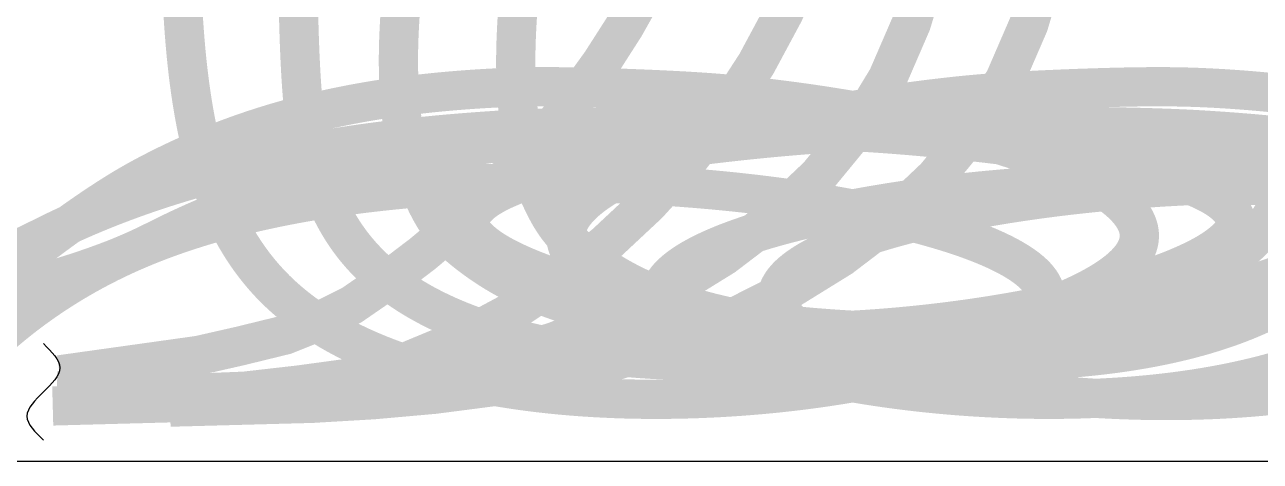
# Model space of a CAD drawing. Header units: feet. Extents: x -208 to 2089, y -974 to 342.
# Drawn here: x 1555.8 to 1618.7, y -557.5 to -535.2 of the extents above; entities that cross this region are included whole.
import ezdxf

# ---------------------------------------------------------------- set-up
doc = ezdxf.new("R2010")
doc.units = ezdxf.units.FT
doc.header["$MEASUREMENT"] = 0
doc.layers.add('CABLE', color=2, linetype='Continuous')
doc.layers.add('EQUIPMENT', color=6, linetype='Continuous')

msp = doc.modelspace()

# ---------------------------------------------------------------- linework, layer by layer
at = {"layer": 'CABLE', "const_width": 2}
for points in [[(1601.859, -532.17212), (1600.9688, -535.12547), (1599.75947, -537.92064), (1598.17664, -540.52096), (1596.22024, -542.90431), (1593.94638, -545.06355), (1591.41378, -546.99227), (1588.68115, -548.68404), (1585.80723, -550.13243), (1582.85055, -551.33111), (1579.85236, -552.28574), (1576.82106, -553.02459), (1573.76137, -553.57851), (1570.67803, -553.9783), (1567.57576, -554.25479), (1564.45929, -554.43881), (1557.21854, -554.63338)], [(1595.63793, -531.87829), (1594.47648, -534.5814), (1593.06904, -537.20203), (1591.43519, -539.7165), (1589.59448, -542.10115), (1587.56649, -544.3323), (1585.37077, -546.3863), (1583.0269, -548.23948), (1580.55444, -549.86816), (1577.97295, -551.24869), (1575.30201, -552.35739), (1572.55961, -553.18489), (1569.77096, -553.56427), (1566.98575, -553.88183), (1564.18185, -553.99391), (1557.43379, -553.86315)], [(1607.83727, -532.23246), (1606.94707, -535.18581), (1605.73774, -537.98097), (1604.15491, -540.58129), (1602.19851, -542.96464), (1599.92465, -545.12389), (1597.39205, -547.05261), (1594.65942, -548.74437), (1591.7855, -550.19276), (1588.82882, -551.39145), (1585.83063, -552.34607), (1582.79933, -553.08493), (1579.73964, -553.63884), (1576.6563, -554.03863), (1573.55403, -554.31512), (1570.43756, -554.49915), (1563.19681, -554.69371)], [(1587.44162, -533.35271), (1586.36424, -535.26999), (1585.17261, -537.13146), (1583.87448, -538.93277), (1582.47765, -540.66956), (1580.98987, -542.33745), (1579.41892, -543.93209), (1577.77256, -545.44912), (1576.05859, -546.88416), (1574.28475, -548.23286), (1572.45884, -549.49086), (1570.71198, -550.35402), (1569.05819, -551.01509), (1566.7429, -551.58173), (1564.66386, -552.05393), (1557.57622, -553.04554)], [(1569.73633, -534.19587), (1569.75064, -534.86105), (1569.76865, -535.5164), (1569.79024, -536.15619), (1569.81531, -536.7747), (1569.84378, -537.3662), (1569.87554, -537.92497), (1569.9105, -538.44528), (1569.94861, -538.92323), (1569.99005, -539.36216), (1570.03505, -539.76724), (1570.08384, -540.14364), (1570.13666, -540.49653), (1570.19373, -540.83107), (1570.2553, -541.15242), (1570.32159, -541.46576), (1570.39282, -541.77536), (1570.46918, -542.08197), (1570.55085, -542.38544), (1570.63801, -542.68563), (1570.73082, -542.98237), (1570.82947, -543.27554), (1570.93414, -543.56499), (1571.045, -543.85056), (1571.16222, -544.13212), (1571.28596, -544.40953), (1571.41639, -544.68265), (1571.55367, -544.95134), (1571.69795, -545.21548), (1571.84939, -545.47492), (1572.00814, -545.72953), (1572.17438, -545.97917), (1572.34823, -546.22373), (1572.52968, -546.46317), (1572.71871, -546.69745), (1572.91529, -546.92656), (1573.11939, -547.15046), (1573.33097, -547.36914), (1573.55, -547.58257), (1573.77646, -547.79072), (1574.0103, -547.99358), (1574.25138, -548.19119), (1574.49957, -548.38357), (1574.75472, -548.57079), (1575.01667, -548.75288), (1575.2853, -548.92987), (1575.56045, -549.10182), (1575.84198, -549.26877), (1576.12973, -549.43075), (1576.42357, -549.58782), (1576.72335, -549.74001), (1577.02892, -549.88737), (1577.34013, -550.02994), (1577.65684, -550.16777), (1577.9789, -550.3009), (1578.30616, -550.42937), (1578.63847, -550.55322), (1578.9757, -550.6725), (1579.31769, -550.78725), (1579.66429, -550.89752), (1580.01535, -551.00335), (1580.37074, -551.10477), (1580.73031, -551.20185), (1581.0939, -551.29461), (1581.46136, -551.3831), (1581.83257, -551.46737), (1582.20735, -551.54746), (1582.58558, -551.6234), (1582.9671, -551.69526), (1583.35176, -551.76306), (1583.73942, -551.82685), (1584.12993, -551.88668), (1584.52315, -551.94258), (1584.91892, -551.99461), (1585.3171, -552.0428), (1585.71755, -552.0872), (1586.12011, -552.12785), (1586.52464, -552.1648), (1586.93099, -552.19808), (1587.33902, -552.22775), (1587.74857, -552.25384), (1588.15951, -552.2764), (1588.57168, -552.29547), (1588.98494, -552.31109), (1589.39913, -552.32332), (1589.81412, -552.33218), (1590.22976, -552.33773), (1590.64589, -552.34), (1591.06238, -552.33905), (1591.47908, -552.33491), (1591.89583, -552.32763), (1592.31249, -552.31726), (1592.72892, -552.30382), (1593.14496, -552.28738), (1593.56047, -552.26796), (1593.97531, -552.24562), (1594.38933, -552.2204), (1594.80237, -552.19234), (1595.2143, -552.16148), (1595.62496, -552.12787), (1596.03421, -552.09155), (1596.4419, -552.05257), (1596.84788, -552.01096), (1597.25202, -551.96678), (1597.65415, -551.92005), (1598.05414, -551.87084), (1598.45183, -551.81918), (1598.84708, -551.76511), (1599.23975, -551.70868), (1599.62968, -551.64993), (1600.01673, -551.58891), (1600.40075, -551.52565), (1600.7816, -551.4602), (1601.15912, -551.39261), (1601.53318, -551.32292), (1601.90362, -551.25116), (1602.27029, -551.17739), (1602.63306, -551.10165), (1602.99176, -551.02398), (1603.34627, -550.94442), (1603.69642, -550.86302), (1604.04207, -550.77982), (1604.38308, -550.69487), (1604.7193, -550.6082), (1605.05058, -550.51986), (1605.37677, -550.4299), (1605.69773, -550.33835), (1606.01331, -550.24527), (1606.32336, -550.15069), (1606.62774, -550.05465), (1606.92629, -549.95721), (1607.21888, -549.8584), (1607.50536, -549.75827), (1607.78557, -549.65686), (1608.05937, -549.55421), (1608.32662, -549.45037), (1608.58717, -549.34538), (1608.84086, -549.23928), (1609.08756, -549.13212), (1609.32711, -549.02395), (1609.55938, -548.91479), (1609.7842, -548.8047), (1610.00144, -548.69373), (1610.21095, -548.5819), (1610.41258, -548.46928), (1610.60619, -548.35589), (1610.79162, -548.24179), (1610.96873, -548.12701), (1611.13738, -548.01161), (1611.29741, -547.89562), (1611.44868, -547.77909), (1611.59105, -547.66205), (1611.72436, -547.54456), (1611.84851, -547.42665), (1611.96337, -547.30837), (1612.06884, -547.18976), (1612.16479, -547.07085), (1612.25112, -546.95169), (1612.32771, -546.83232), (1612.39444, -546.71278), (1612.45123, -546.59311), (1612.49811, -546.47334), (1612.53512, -546.3535), (1612.56233, -546.23361), (1612.57978, -546.11371), (1612.58753, -545.99382), (1612.58563, -545.87397), (1612.57414, -545.7542), (1612.55312, -545.63452), (1612.52267, -545.51496), (1612.4829, -545.39556), (1612.43391, -545.27632), (1612.37581, -545.15729), (1612.30871, -545.03847), (1612.23271, -544.9199), (1612.14794, -544.80161), (1612.05448, -544.6836), (1611.95245, -544.56592), (1611.84196, -544.44858), (1611.72312, -544.33161), (1611.59603, -544.21504), (1611.4608, -544.09888), (1611.31754, -543.98316), (1611.16636, -543.86791), (1611.00736, -543.75316), (1610.84065, -543.63892), (1610.66635, -543.52522), (1610.48455, -543.41208), (1610.29536, -543.29954), (1610.0989, -543.1876), (1609.89527, -543.07631), (1609.68457, -542.96568), (1609.46693, -542.85574), (1609.24243, -542.74651), (1609.0112, -542.63802), (1608.77334, -542.53029), (1608.52895, -542.42335), (1608.27815, -542.31721), (1608.02104, -542.21191), (1607.75773, -542.10748), (1607.48833, -542.00392), (1607.21295, -541.90127), (1606.93168, -541.79956), (1606.64465, -541.6988), (1606.35196, -541.59903), (1606.05372, -541.50027), (1605.75002, -541.40253), (1605.44099, -541.30585), (1605.12674, -541.21025), (1604.80735, -541.11576), (1604.48296, -541.02239), (1604.15365, -540.93018), (1603.81955, -540.83915), (1603.48075, -540.74932), (1603.13737, -540.66072), (1602.78952, -540.57337), (1602.4373, -540.4873), (1602.08081, -540.40253), (1601.72017, -540.31908), (1601.35549, -540.23699), (1600.98687, -540.15627), (1600.61442, -540.07694), (1600.23825, -539.99905), (1599.85846, -539.9226), (1599.47517, -539.84762), (1599.08848, -539.77414), (1598.6985, -539.70219), (1598.30533, -539.63178), (1597.90909, -539.56294), (1597.50988, -539.4957), (1597.10781, -539.43007), (1596.70298, -539.36609), (1596.29552, -539.30378), (1595.88551, -539.24317), (1595.47308, -539.18427), (1595.05832, -539.12712), (1594.64136, -539.07173), (1594.22228, -539.01814), (1593.80121, -538.96636), (1593.37824, -538.91642), (1592.95235, -538.86833), (1592.51793, -538.82202), (1592.06823, -538.77741), (1591.59649, -538.7344), (1591.09598, -538.69293), (1590.55993, -538.65289), (1589.98161, -538.61422), (1589.35426, -538.57682), (1588.67458, -538.54071), (1587.95304, -538.50634), (1587.20357, -538.47425), (1586.44009, -538.44501), (1585.67652, -538.41915), (1584.92679, -538.39722), (1584.20481, -538.37979), (1583.5245, -538.36739), (1582.89636, -538.36042), (1582.31707, -538.35868), (1581.77989, -538.36178), (1581.27809, -538.36937), (1580.80492, -538.38108), (1580.35364, -538.39654), (1579.91751, -538.41538), (1579.48978, -538.43724), (1579.06487, -538.46182), (1578.64172, -538.48907), (1578.22045, -538.51902), (1577.80117, -538.5517), (1577.38399, -538.58712), (1576.96901, -538.62532), (1576.55634, -538.66632), (1576.14609, -538.71014), (1575.73836, -538.7568), (1575.33325, -538.80633), (1574.93085, -538.85874), (1574.53126, -538.91406), (1574.13455, -538.97229), (1573.74084, -539.03347), (1573.3502, -539.0976), (1572.96274, -539.16471), (1572.57852, -539.23481), (1572.19756, -539.30789), (1571.81986, -539.38393), (1571.44543, -539.46291), (1571.07426, -539.54482), (1570.70634, -539.62964), (1570.34169, -539.71735), (1569.9803, -539.80794), (1569.62216, -539.90139), (1569.26725, -539.99767), (1568.91553, -540.09674), (1568.56697, -540.19859), (1568.22154, -540.30318), (1567.87919, -540.41047), (1567.5399, -540.52045), (1567.20363, -540.63308), (1566.87034, -540.74833), (1566.54002, -540.86617), (1566.21261, -540.98657), (1565.88808, -541.1095), (1565.56641, -541.23493), (1565.24756, -541.36284), (1564.93149, -541.49319), (1564.61817, -541.62594), (1564.30757, -541.76108), (1563.99964, -541.89858), (1563.69437, -542.03839), (1563.39171, -542.1805), (1563.09163, -542.32487), (1562.79409, -542.47147), (1562.49906, -542.62027), (1562.20651, -542.77125), (1561.91576, -542.92487), (1561.62353, -543.08355), (1561.32589, -543.25023), (1561.01891, -543.42783), (1560.69869, -543.61927), (1560.36128, -543.82749), (1560.00277, -544.05542), (1559.61924, -544.30596), (1559.20814, -544.58116), (1558.77252, -544.87943), (1558.31681, -545.19829), (1557.84545, -545.53526), (1557.36286, -545.88786), (1556.87349, -546.2536), (1556.38175, -546.63002), (1555.89208, -547.01462), (1555.40491, -547.4053), (1554.90457, -547.80148), (1554.37141, -548.20292)], [(1574.97434, -533.82856), (1574.93599, -534.37709), (1574.90414, -534.88196), (1574.87867, -535.34668), (1574.85922, -535.77668), (1574.84542, -536.17736), (1574.83692, -536.55415), (1574.83335, -536.91248), (1574.83437, -537.25775), (1574.83961, -537.5954), (1574.8488, -537.92991), (1574.86203, -538.26208), (1574.87949, -538.59178), (1574.90136, -538.91889), (1574.92782, -539.24327), (1574.95907, -539.5648), (1574.99527, -539.88335), (1575.03662, -540.19879), (1575.0833, -540.51099), (1575.13549, -540.81982), (1575.19338, -541.12515), (1575.25715, -541.42685), (1575.32698, -541.7248), (1575.40305, -542.01887), (1575.48556, -542.30893), (1575.57468, -542.59484), (1575.67033, -542.87621), (1575.77137, -543.15152), (1575.87639, -543.41898), (1575.98399, -543.67679), (1576.09274, -543.92318), (1576.20125, -544.15634), (1576.3081, -544.3745), (1576.41189, -544.57585), (1576.51158, -544.75926), (1576.60762, -544.92623), (1576.70085, -545.0789), (1576.79209, -545.21943), (1576.88218, -545.34996), (1576.97193, -545.47264), (1577.06217, -545.58962), (1577.15375, -545.70305), (1577.24768, -545.81494), (1577.34582, -545.92676), (1577.45021, -546.03985), (1577.56291, -546.15555), (1577.68597, -546.27519), (1577.82143, -546.40011), (1577.97136, -546.53165), (1578.1378, -546.67113), (1578.32222, -546.81939), (1578.52373, -546.97513), (1578.74088, -547.13658), (1578.97221, -547.30192), (1579.21623, -547.46937), (1579.4715, -547.63713), (1579.73655, -547.80341), (1580.00992, -547.96641), (1580.29035, -548.12463), (1580.57747, -548.27784), (1580.87113, -548.42606), (1581.17117, -548.56936), (1581.47744, -548.70779), (1581.78977, -548.84139), (1582.108, -548.97021), (1582.43199, -549.0943), (1582.76158, -549.21372), (1583.0966, -549.32851), (1583.4369, -549.43872), (1583.78233, -549.54441), (1584.13273, -549.64562), (1584.48793, -549.7424), (1584.84779, -549.8348), (1585.21215, -549.92288), (1585.58085, -550.00668), (1585.95373, -550.08625), (1586.33063, -550.16164), (1586.71141, -550.2329), (1587.0959, -550.30009), (1587.48394, -550.36325), (1587.87538, -550.42243), (1588.27006, -550.47768), (1588.66783, -550.52905), (1589.06853, -550.57659), (1589.47199, -550.62035), (1589.87807, -550.66039), (1590.28661, -550.69674), (1590.69745, -550.72947), (1591.11043, -550.75861), (1591.5254, -550.78423), (1591.9422, -550.80636), (1592.36067, -550.82507), (1592.78065, -550.84039), (1593.202, -550.85239), (1593.62454, -550.8611), (1594.04814, -550.86659), (1594.47262, -550.86889), (1594.89783, -550.86807), (1595.32361, -550.86416), (1595.74982, -550.85722), (1596.17628, -550.8473), (1596.60285, -550.83445), (1597.02937, -550.81872), (1597.45567, -550.80015), (1597.88161, -550.77881), (1598.30703, -550.75473), (1598.73176, -550.72797), (1599.15566, -550.69858), (1599.57856, -550.66661), (1600.00031, -550.6321), (1600.42075, -550.59512), (1600.83973, -550.5557), (1601.25708, -550.51389), (1601.67266, -550.46976), (1602.0863, -550.42334), (1602.49785, -550.37469), (1602.90715, -550.32385), (1603.31404, -550.27088), (1603.71837, -550.21583), (1604.11997, -550.15875), (1604.51871, -550.09968), (1604.9144, -550.03868), (1605.30691, -549.97579), (1605.69607, -549.91107), (1606.08172, -549.84457), (1606.46371, -549.77633), (1606.84189, -549.7064), (1607.21608, -549.63485), (1607.58615, -549.5617), (1607.95193, -549.48703), (1608.31326, -549.41086), (1608.66998, -549.33327), (1609.02195, -549.25429), (1609.369, -549.17397), (1609.71098, -549.09237), (1610.04772, -549.00953), (1610.37908, -548.9255), (1610.7049, -548.84034), (1611.02501, -548.7541), (1611.33927, -548.66681), (1611.64751, -548.57855), (1611.94958, -548.48934), (1612.24532, -548.39925), (1612.53457, -548.30832), (1612.81718, -548.21661), (1613.09299, -548.12416), (1613.36185, -548.03102), (1613.62359, -547.93725), (1613.87806, -547.84288), (1614.12511, -547.74799), (1614.36457, -547.6526), (1614.59629, -547.55677), (1614.82011, -547.46056), (1615.03588, -547.36401), (1615.24344, -547.26717), (1615.44263, -547.1701), (1615.63329, -547.07283), (1615.81527, -546.97543), (1615.98841, -546.87794), (1616.15256, -546.78041), (1616.30755, -546.68289), (1616.45323, -546.58544), (1616.58946, -546.48821), (1616.7161, -546.39186), (1616.83306, -546.29714), (1616.94023, -546.20483), (1617.03748, -546.11569), (1617.12471, -546.03047), (1617.20181, -545.94995), (1617.26867, -545.87489), (1617.32536, -545.80579), (1617.37267, -545.74216), (1617.41157, -545.68322), (1617.44303, -545.62823), (1617.46802, -545.57641), (1617.48751, -545.52702), (1617.50247, -545.47928), (1617.51387, -545.43245), (1617.52242, -545.38577), (1617.52778, -545.33854), (1617.52936, -545.2901), (1617.52655, -545.23975), (1617.51877, -545.18681), (1617.50541, -545.13061), (1617.48587, -545.07047), (1617.45956, -545.0057), (1617.42595, -544.93586), (1617.38476, -544.86145), (1617.33579, -544.78323), (1617.27883, -544.70194), (1617.21368, -544.61833), (1617.14014, -544.53314), (1617.05799, -544.44712), (1616.96704, -544.36101), (1616.86712, -544.27545), (1616.75831, -544.19055), (1616.64071, -544.10633), (1616.51443, -544.02279), (1616.37958, -543.93995), (1616.23629, -543.85782), (1616.08465, -543.7764), (1615.92479, -543.69569), (1615.7568, -543.61572), (1615.58082, -543.53649), (1615.39694, -543.458), (1615.20528, -543.38027), (1615.00595, -543.30331), (1614.79907, -543.22712), (1614.58474, -543.15171), (1614.36307, -543.07708), (1614.13419, -543.00326), (1613.8982, -542.93025), (1613.65521, -542.85805), (1613.40533, -542.78668), (1613.14869, -542.71614), (1612.88538, -542.64644), (1612.61552, -542.57759), (1612.33923, -542.50961), (1612.05661, -542.44249), (1611.76777, -542.37624), (1611.47284, -542.31089), (1611.17192, -542.24642), (1610.86512, -542.18286), (1610.55255, -542.12021), (1610.23433, -542.05848), (1609.91057, -541.99768), (1609.58138, -541.93781), (1609.24688, -541.8789), (1608.90716, -541.82093), (1608.56236, -541.76393), (1608.21257, -541.7079), (1607.85791, -541.65285), (1607.4985, -541.59879), (1607.13444, -541.54573), (1606.76585, -541.49367), (1606.39283, -541.44263), (1606.01551, -541.39261), (1605.63398, -541.34362), (1605.24837, -541.29568), (1604.85879, -541.24878), (1604.46535, -541.20294), (1604.06815, -541.15817), (1603.66732, -541.11447), (1603.26296, -541.07186), (1602.85519, -541.03034), (1602.44412, -540.98992), (1602.02986, -540.95061), (1601.61251, -540.91242), (1601.19221, -540.87535), (1600.76904, -540.83943), (1600.34195, -540.80461), (1599.90507, -540.77079), (1599.45136, -540.73778), (1598.97378, -540.70544), (1598.46529, -540.6736), (1597.91884, -540.64211), (1597.32739, -540.61079), (1596.68391, -540.5795), (1595.98374, -540.54822), (1595.23184, -540.51748), (1594.43558, -540.488), (1593.60231, -540.46046), (1592.73938, -540.43555), (1591.85417, -540.41396), (1590.95401, -540.3964), (1590.04628, -540.38355), (1589.13834, -540.37591), (1588.23758, -540.37319), (1587.35142, -540.37489), (1586.48725, -540.38053), (1585.65249, -540.38962), (1584.85454, -540.40167), (1584.1008, -540.41619), (1583.39869, -540.43269), (1582.7532, -540.45075), (1582.15968, -540.47032), (1581.61106, -540.49139), (1581.1003, -540.51398), (1580.62034, -540.53809), (1580.1641, -540.56374), (1579.72455, -540.59092), (1579.29461, -540.61965), (1578.86841, -540.64993), (1578.4448, -540.68178), (1578.02379, -540.71519), (1577.60541, -540.75017), (1577.18969, -540.78673), (1576.77664, -540.82487), (1576.3663, -540.86459), (1575.95868, -540.90591), (1575.5538, -540.94882), (1575.15166, -540.99334), (1574.75224, -541.03945), (1574.35551, -541.08718), (1573.96147, -541.13651), (1573.57009, -541.18746), (1573.18137, -541.24003), (1572.79528, -541.29421), (1572.4118, -541.35002), (1572.03093, -541.40746), (1571.65264, -541.46653), (1571.27691, -541.52724), (1570.90374, -541.58958), (1570.5331, -541.65356), (1570.16498, -541.71919), (1569.79935, -541.78647), (1569.43621, -541.85539), (1569.07554, -541.92598), (1568.71731, -541.99822), (1568.36151, -542.07212), (1568.00813, -542.14769), (1567.65715, -542.22493), (1567.30855, -542.30384), (1566.96231, -542.38443), (1566.61843, -542.4667), (1566.27687, -542.55065), (1565.93763, -542.63628), (1565.60068, -542.72361), (1565.26602, -542.81263), (1564.93361, -542.90334), (1564.60346, -542.99576), (1564.27553, -543.08988), (1563.94982, -543.1857), (1563.6263, -543.28324), (1563.30497, -543.38249), (1562.98579, -543.48346), (1562.66876, -543.58614), (1562.35386, -543.69056), (1562.04107, -543.7967), (1561.73038, -543.90457), (1561.42176, -544.01417), (1561.11521, -544.12552), (1560.8107, -544.2386), (1560.50822, -544.35343), (1560.20775, -544.47001), (1559.90927, -544.58834), (1559.61277, -544.70842), (1559.31823, -544.83027), (1559.02563, -544.95387), (1558.73496, -545.07924), (1558.4462, -545.20638), (1558.15934, -545.3353), (1557.87434, -545.46598), (1557.59121, -545.59845), (1557.30992, -545.7327), (1557.03046, -545.86874), (1556.75189, -546.00668), (1556.46961, -546.14709), (1556.17813, -546.29065), (1555.87191, -546.43804), (1555.54547, -546.58994), (1555.19328, -546.74703), (1554.80984, -546.90999), (1554.38962, -547.0795)], [(1563.82038, -533.87838), (1563.84121, -534.29571), (1563.86484, -534.71374), (1563.89141, -535.1325), (1563.92108, -535.55203), (1563.954, -535.97235), (1563.99032, -536.39346), (1564.03028, -536.81519), (1564.07413, -537.23735), (1564.12212, -537.65972), (1564.1745, -538.08211), (1564.2315, -538.50431), (1564.29339, -538.92613), (1564.36041, -539.34737), (1564.43281, -539.76779), (1564.51091, -540.18706), (1564.59502, -540.60483), (1564.68544, -541.02075), (1564.78251, -541.43445), (1564.88653, -541.84557), (1564.99782, -542.25377), (1565.11669, -542.65868), (1565.24346, -543.05994), (1565.37844, -543.45721), (1565.52196, -543.85011), (1565.67432, -544.23828), (1565.83585, -544.62137), (1566.00686, -544.99902), (1566.18767, -545.37087), (1566.37859, -545.73656), (1566.57991, -546.09574), (1566.79185, -546.44813), (1567.0146, -546.79347), (1567.24832, -547.1315), (1567.49323, -547.46194), (1567.74948, -547.78453), (1568.01729, -548.09902), (1568.29682, -548.40513), (1568.58819, -548.70265), (1568.89126, -548.99156), (1569.20578, -549.27191), (1569.53153, -549.54372), (1569.86828, -549.80703), (1570.21581, -550.06189), (1570.57388, -550.30832), (1570.94227, -550.54636), (1571.32073, -550.77605), (1571.70897, -550.99749), (1572.10668, -551.21076), (1572.51355, -551.41597), (1572.92927, -551.6132), (1573.35352, -551.80256), (1573.78601, -551.98413), (1574.22641, -552.15802), (1574.67442, -552.32432), (1575.12973, -552.48312), (1575.59204, -552.63451), (1576.06101, -552.77861), (1576.53636, -552.91549), (1577.01777, -553.04526), (1577.50493, -553.16801), (1577.99752, -553.28383), (1578.49525, -553.39283), (1578.99779, -553.49509), (1579.50484, -553.59071), (1580.01609, -553.67979), (1580.53124, -553.76242), (1581.04996, -553.8387), (1581.57195, -553.90872), (1582.09689, -553.97258), (1582.62449, -554.03037), (1583.15443, -554.08219), (1583.6864, -554.12813), (1584.22008, -554.16829), (1584.75518, -554.20277), (1585.29137, -554.23165), (1585.82836, -554.25504), (1586.36582, -554.27303), (1586.90346, -554.28572), (1587.44095, -554.29319), (1587.97799, -554.29555), (1588.51428, -554.29289), (1589.04949, -554.28531), (1589.58332, -554.2729), (1590.11546, -554.25576), (1590.6456, -554.23398), (1591.17343, -554.20765), (1591.69864, -554.17688), (1592.22093, -554.14176), (1592.73997, -554.10238), (1593.25546, -554.05883), (1593.76709, -554.01122), (1594.27455, -553.95964), (1594.77753, -553.90419), (1595.27572, -553.84495), (1595.76881, -553.78203), (1596.25649, -553.71552), (1596.73845, -553.64551), (1597.21438, -553.57211), (1597.68398, -553.4954), (1598.14692, -553.41548), (1598.6029, -553.33245), (1599.05161, -553.2464), (1599.49274, -553.15743), (1599.92599, -553.06563), (1600.35103, -552.97109), (1600.76756, -552.87392), (1601.17528, -552.77421), (1601.57386, -552.67205), (1601.963, -552.56754), (1602.3424, -552.46077), (1602.71174, -552.35184), (1603.0707, -552.24085), (1603.41899, -552.12789), (1603.75629, -552.01305), (1604.08229, -551.89643), (1604.39667, -551.77813), (1604.69914, -551.65823), (1604.98938, -551.53685), (1605.26709, -551.41406), (1605.53194, -551.28997), (1605.78363, -551.16468), (1606.02186, -551.03827), (1606.2463, -550.91084), (1606.45666, -550.78249), (1606.65261, -550.65332), (1606.83388, -550.52341), (1607.00023, -550.39285), (1607.15147, -550.26174), (1607.2874, -550.13015), (1607.4078, -549.99818), (1607.51248, -549.86591), (1607.60123, -549.73342), (1607.67385, -549.60081), (1607.7302, -549.46815), (1607.77037, -549.33551), (1607.79451, -549.20294), (1607.80276, -549.07051), (1607.79529, -548.93826), (1607.77224, -548.80626), (1607.73375, -548.67456), (1607.67999, -548.54322), (1607.61111, -548.41229), (1607.52733, -548.28184), (1607.42887, -548.1519), (1607.31594, -548.02254), (1607.18878, -547.89379), (1607.04761, -547.76572), (1606.89266, -547.63837), (1606.72413, -547.5118), (1606.54227, -547.38605), (1606.34728, -547.26119), (1606.1394, -547.13725), (1605.91885, -547.01429), (1605.68585, -546.89236), (1605.44062, -546.77151), (1605.1834, -546.6518), (1604.91439, -546.53327), (1604.63383, -546.41597), (1604.34193, -546.29997), (1604.03893, -546.1853), (1603.72504, -546.07202), (1603.40049, -545.96018), (1603.0655, -545.84983), (1602.72029, -545.74102), (1602.36509, -545.63381), (1602.00013, -545.52824), (1601.62561, -545.42437), (1601.24178, -545.32225), (1600.84884, -545.22192), (1600.44703, -545.12344), (1600.03657, -545.02687), (1599.61767, -544.93224), (1599.19058, -544.83962), (1598.75549, -544.74906), (1598.31265, -544.66059), (1597.86228, -544.57429), (1597.40459, -544.49019), (1596.93981, -544.40835), (1596.46816, -544.32882), (1595.98987, -544.25166), (1595.50517, -544.1769), (1595.01426, -544.10461), (1594.51738, -544.03483), (1594.01476, -543.96762), (1593.5066, -543.90303), (1592.99315, -543.8411), (1592.47461, -543.78189), (1591.95122, -543.72545), (1591.42319, -543.67184), (1590.89076, -543.6211), (1590.35414, -543.57328), (1589.81355, -543.52843), (1589.26923, -543.48662), (1588.72138, -543.44787), (1588.17025, -543.41226), (1587.61604, -543.37983), (1587.05899, -543.35063), (1586.49931, -543.32471), (1585.93724, -543.30212), (1585.37299, -543.28292), (1584.80678, -543.26715), (1584.23884, -543.25487), (1583.6694, -543.24613), (1583.09867, -543.24098), (1582.52689, -543.23947), (1581.95426, -543.24164), (1581.38102, -543.24756), (1580.80739, -543.25728), (1580.2336, -543.27084), (1579.65986, -543.28829), (1579.0864, -543.30969), (1578.51344, -543.33509), (1577.94121, -543.36454), (1577.36993, -543.39809), (1576.79982, -543.4358), (1576.2311, -543.4777), (1575.66401, -543.52386), (1575.09876, -543.57432), (1574.53557, -543.62914), (1573.97468, -543.68837), (1573.41629, -543.75206), (1572.86064, -543.82025), (1572.30795, -543.89301), (1571.75845, -543.97038), (1571.21235, -544.05241), (1570.66987, -544.13916), (1570.13125, -544.23067), (1569.59671, -544.327), (1569.06646, -544.4282), (1568.54074, -544.53431), (1568.01976, -544.6454), (1567.50375, -544.76151), (1566.99294, -544.88269), (1566.48753, -545.00899), (1565.98777, -545.14047), (1565.49387, -545.27718), (1565.00605, -545.41916), (1564.52453, -545.56646), (1564.04945, -545.71911), (1563.58097, -545.87711), (1563.11921, -546.04049), (1562.66432, -546.20925), (1562.21644, -546.38341), (1561.77571, -546.56299), (1561.34227, -546.74799), (1560.91622, -546.93842), (1560.49747, -547.13419), (1560.0859, -547.3352), (1559.6814, -547.54135), (1559.28385, -547.75254), (1558.89311, -547.96866), (1558.50908, -548.18962), (1558.13162, -548.41532), (1557.76076, -548.64554), (1557.39701, -548.87966), (1557.04104, -549.11696), (1556.69352, -549.35669), (1556.35511, -549.59814), (1556.02647, -549.84056), (1555.70827, -550.08323), (1555.40116, -550.32541), (1555.10531, -550.56629), (1554.81884, -550.80467), (1554.53935, -551.03927)], [(1580.95261, -533.88889), (1580.91426, -534.43742), (1580.88241, -534.94229), (1580.85694, -535.40702), (1580.83749, -535.83701), (1580.82369, -536.23769), (1580.81519, -536.61449), (1580.81162, -536.97281), (1580.81264, -537.31809), (1580.81788, -537.65573), (1580.82707, -537.99024), (1580.8403, -538.32241), (1580.85776, -538.65212), (1580.87963, -538.97923), (1580.90609, -539.30361), (1580.93734, -539.62514), (1580.97354, -539.94369), (1581.01489, -540.25912), (1581.06157, -540.57132), (1581.11376, -540.88015), (1581.17165, -541.18548), (1581.23542, -541.48719), (1581.30525, -541.78514), (1581.38132, -542.07921), (1581.46383, -542.36926), (1581.55295, -542.65518), (1581.6486, -542.93654), (1581.74964, -543.21185), (1581.85466, -543.47931), (1581.96225, -543.73713), (1582.07101, -543.98351), (1582.17952, -544.21668), (1582.28637, -544.43483), (1582.39016, -544.63618), (1582.48985, -544.81959), (1582.58589, -544.98656), (1582.67912, -545.13924), (1582.77036, -545.27977), (1582.86045, -545.41029), (1582.9502, -545.53297), (1583.04044, -545.64995), (1583.13202, -545.76338), (1583.22595, -545.87527), (1583.32409, -545.98709), (1583.42848, -546.10019), (1583.54118, -546.21588), (1583.66424, -546.33552), (1583.7997, -546.46044), (1583.94963, -546.59198), (1584.11607, -546.73147), (1584.30049, -546.87972), (1584.502, -547.03547), (1584.71915, -547.19691), (1584.95048, -547.36225), (1585.1945, -547.5297), (1585.44977, -547.69747), (1585.71482, -547.86374), (1585.98819, -548.02674), (1586.26862, -548.18497), (1586.55574, -548.33817), (1586.8494, -548.4864), (1587.14944, -548.6297), (1587.45571, -548.76812), (1587.76804, -548.90172), (1588.08627, -549.03054), (1588.41026, -549.15463), (1588.73985, -549.27405), (1589.07487, -549.38884), (1589.41517, -549.49906), (1589.7606, -549.60474), (1590.111, -549.70595), (1590.4662, -549.80273), (1590.82606, -549.89514), (1591.19042, -549.98321), (1591.55912, -550.06701), (1591.932, -550.14658), (1592.3089, -550.22197), (1592.68968, -550.29324), (1593.07417, -550.36042), (1593.46221, -550.42358), (1593.85365, -550.48276), (1594.24833, -550.53801), (1594.6461, -550.58938), (1595.0468, -550.63692), (1595.45026, -550.68069), (1595.85634, -550.72072), (1596.26488, -550.75707), (1596.67572, -550.7898), (1597.0887, -550.81894), (1597.50367, -550.84456), (1597.92046, -550.8667), (1598.33894, -550.8854), (1598.75892, -550.90073), (1599.18027, -550.91272), (1599.60281, -550.92144), (1600.02641, -550.92692), (1600.45089, -550.92923), (1600.8761, -550.9284), (1601.30188, -550.92449), (1601.72809, -550.91755), (1602.15455, -550.90763), (1602.58112, -550.89478), (1603.00764, -550.87905), (1603.43394, -550.86049), (1603.85988, -550.83914), (1604.28529, -550.81507), (1604.71003, -550.78831), (1605.13393, -550.75892), (1605.55683, -550.72694), (1605.97858, -550.69244), (1606.39902, -550.65545), (1606.818, -550.61603), (1607.23535, -550.57423), (1607.65093, -550.53009), (1608.06457, -550.48367), (1608.47612, -550.43502), (1608.88542, -550.38419), (1609.29231, -550.33122), (1609.69664, -550.27617), (1610.09824, -550.21908), (1610.49698, -550.16001), (1610.89267, -550.09901), (1611.28518, -550.03612), (1611.67434, -549.9714), (1612.05999, -549.9049), (1612.44198, -549.83666), (1612.82015, -549.76674), (1613.19435, -549.69518), (1613.56442, -549.62204), (1613.93019, -549.54736), (1614.29153, -549.4712), (1614.64825, -549.3936), (1615.00022, -549.31462), (1615.34727, -549.2343), (1615.68925, -549.1527), (1616.02599, -549.06986), (1616.35735, -548.98584), (1616.68317, -548.90068), (1617.00328, -548.81443), (1617.31754, -548.72715), (1617.62578, -548.63888), (1617.92785, -548.54968), (1618.22359, -548.45959), (1618.51284, -548.36866), (1618.79545, -548.27694), (1619.07126, -548.18449), (1619.34012, -548.09136), (1619.60186, -547.99758), (1619.85633, -547.90322)], [(1619.82152, -549.43075), (1619.52768, -549.58782), (1619.2279, -549.74001), (1618.92233, -549.88737), (1618.61112, -550.02994), (1618.29441, -550.16777), (1617.97235, -550.3009), (1617.64509, -550.42937), (1617.31278, -550.55322), (1616.97555, -550.6725), (1616.63356, -550.78725), (1616.28696, -550.89752), (1615.9359, -551.00335), (1615.58051, -551.10477), (1615.22094, -551.20185), (1614.85735, -551.29461), (1614.48989, -551.3831), (1614.11868, -551.46737), (1613.7439, -551.54746), (1613.36567, -551.6234), (1612.98415, -551.69526), (1612.59949, -551.76306), (1612.21183, -551.82685), (1611.82132, -551.88668), (1611.4281, -551.94258), (1611.03233, -551.99461), (1610.63415, -552.0428), (1610.2337, -552.0872), (1609.83114, -552.12785), (1609.42661, -552.1648), (1609.02026, -552.19808), (1608.61223, -552.22775), (1608.20268, -552.25384), (1607.79174, -552.2764), (1607.37957, -552.29547), (1606.96631, -552.31109), (1606.55212, -552.32332), (1606.13713, -552.33218), (1605.72149, -552.33773), (1605.30536, -552.34), (1604.88887, -552.33905), (1604.47217, -552.33491), (1604.05542, -552.32763), (1603.63876, -552.31726), (1603.22233, -552.30382), (1602.80629, -552.28738), (1602.39078, -552.26796), (1601.97594, -552.24562), (1601.56192, -552.2204), (1601.14888, -552.19234), (1600.73695, -552.16148), (1600.32629, -552.12787), (1599.91704, -552.09155), (1599.50935, -552.05257), (1599.10337, -552.01096), (1598.69923, -551.96678), (1598.2971, -551.92005), (1597.89711, -551.87084), (1597.49942, -551.81918), (1597.10417, -551.76511), (1596.7115, -551.70868), (1596.32157, -551.64993), (1595.93452, -551.58891), (1595.5505, -551.52565), (1595.16965, -551.4602), (1594.79213, -551.39261), (1594.41807, -551.32292), (1594.04763, -551.25116), (1593.68096, -551.17739), (1593.31819, -551.10165), (1592.95949, -551.02398), (1592.60498, -550.94442), (1592.25483, -550.86302), (1591.90918, -550.77982), (1591.56817, -550.69487), (1591.23195, -550.6082), (1590.90067, -550.51986), (1590.57448, -550.4299), (1590.25352, -550.33835), (1589.93794, -550.24527), (1589.62789, -550.15069), (1589.32351, -550.05465), (1589.02496, -549.95721), (1588.73237, -549.8584), (1588.44589, -549.75827), (1588.16568, -549.65686), (1587.89188, -549.55421), (1587.62463, -549.45037), (1587.36409, -549.34538), (1587.11039, -549.23928), (1586.86369, -549.13212), (1586.62414, -549.02395), (1586.39187, -548.91479), (1586.16705, -548.8047), (1585.94981, -548.69373), (1585.7403, -548.5819), (1585.53867, -548.46928), (1585.34506, -548.35589), (1585.15963, -548.24179), (1584.98252, -548.12701), (1584.81387, -548.01161), (1584.65384, -547.89562), (1584.50257, -547.77909), (1584.3602, -547.66205), (1584.22689, -547.54456), (1584.10274, -547.42665), (1583.98788, -547.30837), (1583.88241, -547.18976), (1583.78646, -547.07085), (1583.70013, -546.95169), (1583.62354, -546.83232), (1583.55681, -546.71278), (1583.50002, -546.59311), (1583.45314, -546.47334), (1583.41613, -546.3535), (1583.38892, -546.23361), (1583.37147, -546.11371), (1583.36372, -545.99382), (1583.36562, -545.87397), (1583.37711, -545.7542), (1583.39813, -545.63452), (1583.42858, -545.51496), (1583.46835, -545.39556), (1583.51734, -545.27632), (1583.57544, -545.15729), (1583.64254, -545.03847), (1583.71854, -544.9199), (1583.80331, -544.80161), (1583.89677, -544.6836), (1583.9988, -544.56592), (1584.10929, -544.44858), (1584.22813, -544.33161), (1584.35522, -544.21504), (1584.49045, -544.09888), (1584.63371, -543.98316), (1584.78489, -543.86791), (1584.94389, -543.75316), (1585.1106, -543.63892), (1585.2849, -543.52522), (1585.4667, -543.41208), (1585.65589, -543.29954), (1585.85235, -543.1876), (1586.05598, -543.07631), (1586.26668, -542.96568), (1586.48432, -542.85574), (1586.70882, -542.74651), (1586.94005, -542.63802), (1587.17791, -542.53029), (1587.4223, -542.42335), (1587.6731, -542.31721), (1587.93021, -542.21191), (1588.19352, -542.10748), (1588.46292, -542.00392), (1588.7383, -541.90127), (1589.01957, -541.79956), (1589.3066, -541.6988), (1589.59929, -541.59903), (1589.89753, -541.50027), (1590.20123, -541.40253), (1590.51026, -541.30585), (1590.82451, -541.21025), (1591.1439, -541.11576), (1591.46829, -541.02239), (1591.7976, -540.93018), (1592.1317, -540.83915), (1592.4705, -540.74932), (1592.81388, -540.66072), (1593.16173, -540.57337), (1593.51395, -540.4873), (1593.87044, -540.40253), (1594.23108, -540.31908), (1594.59576, -540.23699), (1594.96438, -540.15627), (1595.33683, -540.07694), (1595.713, -539.99905), (1596.09279, -539.9226), (1596.47608, -539.84762), (1596.86277, -539.77414), (1597.25275, -539.70219), (1597.64592, -539.63178), (1598.04216, -539.56294), (1598.44137, -539.4957), (1598.84344, -539.43007), (1599.24827, -539.36609), (1599.65573, -539.30378), (1600.06574, -539.24317), (1600.47817, -539.18427), (1600.89293, -539.12712), (1601.3099, -539.07173), (1601.72897, -539.01814), (1602.15004, -538.96636), (1602.57301, -538.91642), (1602.9989, -538.86833), (1603.43332, -538.82202), (1603.88302, -538.77741), (1604.35476, -538.7344), (1604.85527, -538.69293), (1605.39132, -538.65289), (1605.96964, -538.61422), (1606.59699, -538.57682), (1607.27667, -538.54071), (1607.99821, -538.50634), (1608.74768, -538.47425), (1609.51116, -538.44501), (1610.27473, -538.41915), (1611.02446, -538.39722), (1611.74644, -538.37979), (1612.42675, -538.36739), (1613.05489, -538.36042), (1613.63418, -538.35868), (1614.17136, -538.36178), (1614.67316, -538.36937), (1615.14633, -538.38108), (1615.59761, -538.39654), (1616.03374, -538.41538), (1616.46147, -538.43724), (1616.88638, -538.46182), (1617.30953, -538.48907), (1617.7308, -538.51902), (1618.15008, -538.5517), (1618.56726, -538.58712), (1618.98224, -538.62532), (1619.39491, -538.66632), (1619.80516, -538.71014)], [(1619.87647, -542.99058), (1619.63348, -542.91838), (1619.3836, -542.84701), (1619.12696, -542.77647), (1618.86365, -542.70677), (1618.59379, -542.63793), (1618.3175, -542.56994), (1618.03488, -542.50282), (1617.74604, -542.43658), (1617.45111, -542.37122), (1617.15019, -542.30676), (1616.84339, -542.24319), (1616.53082, -542.18054), (1616.2126, -542.11881), (1615.88884, -542.05801), (1615.55965, -541.99815), (1615.22515, -541.93923), (1614.88543, -541.88127), (1614.54063, -541.82426), (1614.19084, -541.76823), (1613.83618, -541.71318), (1613.47677, -541.65912), (1613.11271, -541.60606), (1612.74412, -541.554), (1612.3711, -541.50296), (1611.99378, -541.45294), (1611.61225, -541.40396), (1611.22664, -541.35601), (1610.83706, -541.30911), (1610.44362, -541.26327), (1610.04642, -541.2185), (1609.64559, -541.17481), (1609.24123, -541.13219), (1608.83346, -541.09067), (1608.42239, -541.05025), (1608.00813, -541.01094), (1607.59078, -540.97275), (1607.17048, -540.93569), (1606.74731, -540.89976), (1606.32022, -540.86495), (1605.88334, -540.83112), (1605.42963, -540.79811), (1604.95205, -540.76577), (1604.44356, -540.73394), (1603.89711, -540.70244), (1603.30566, -540.67113), (1602.66218, -540.63984), (1601.96201, -540.60855), (1601.21011, -540.57782), (1600.41385, -540.54833), (1599.58058, -540.52079), (1598.71765, -540.49588), (1597.83243, -540.4743), (1596.93228, -540.45674), (1596.02455, -540.44389), (1595.11661, -540.43625), (1594.21585, -540.43352), (1593.32969, -540.43523), (1592.46552, -540.44087), (1591.63076, -540.44996), (1590.83281, -540.46201), (1590.07907, -540.47652), (1589.37696, -540.49302), (1588.73147, -540.51109), (1588.13794, -540.53065), (1587.58933, -540.55173), (1587.07857, -540.57432), (1586.59861, -540.59843), (1586.14237, -540.62407), (1585.70282, -540.65125), (1585.27288, -540.67998), (1584.84668, -540.71026), (1584.42307, -540.74211), (1584.00206, -540.77552), (1583.58368, -540.8105), (1583.16796, -540.84706), (1582.75491, -540.8852), (1582.34457, -540.92493), (1581.93695, -540.96624), (1581.53207, -541.00916), (1581.12993, -541.05367), (1580.73051, -541.09979), (1580.33378, -541.14751), (1579.93974, -541.19685), (1579.54836, -541.2478), (1579.15964, -541.30036), (1578.77354, -541.35455), (1578.39007, -541.41036), (1578.0092, -541.4678), (1577.63091, -541.52687), (1577.25518, -541.58757), (1576.88201, -541.64991), (1576.51137, -541.71389), (1576.14325, -541.77952), (1575.77762, -541.8468), (1575.41448, -541.91573), (1575.05381, -541.98631), (1574.69558, -542.05855), (1574.33978, -542.13246), (1573.9864, -542.20803), (1573.63542, -542.28527), (1573.28682, -542.36418), (1572.94058, -542.44476), (1572.5967, -542.52703), (1572.25514, -542.61098), (1571.9159, -542.69662), (1571.57895, -542.78394), (1571.24428, -542.87296), (1570.91188, -542.96368), (1570.58173, -543.05609), (1570.2538, -543.15021), (1569.92809, -543.24604), (1569.60457, -543.34357), (1569.28324, -543.44282), (1568.96406, -543.54379), (1568.64703, -543.64648), (1568.33213, -543.75089), (1568.01934, -543.85703), (1567.70865, -543.9649), (1567.40003, -544.07451), (1567.09348, -544.18585), (1566.78897, -544.29893), (1566.48649, -544.41376), (1566.18602, -544.53034), (1565.88754, -544.64867), (1565.59104, -544.76876), (1565.2965, -544.8906), (1565.0039, -545.01421), (1564.71323, -545.13958), (1564.42447, -545.26672), (1564.13761, -545.39563), (1563.85261, -545.52632), (1563.56948, -545.65879), (1563.28819, -545.79304), (1563.00873, -545.92907), (1562.73016, -546.06701), (1562.44788, -546.20742), (1562.15639, -546.35098), (1561.85018, -546.49837), (1561.52374, -546.65027), (1561.17155, -546.80736), (1560.78811, -546.97032), (1560.36789, -547.13983), (1559.90695, -547.31616), (1559.40747, -547.49796), (1558.8732, -547.68346), (1558.30789, -547.87089), (1557.71528, -548.05848), (1557.09911, -548.24448), (1556.46313, -548.42712), (1555.81108, -548.60462), (1555.14508, -548.77598), (1554.46073, -548.94314)], [(1619.75, -544.15634), (1619.64315, -544.3745), (1619.53936, -544.57585), (1619.43967, -544.75926), (1619.34363, -544.92623), (1619.2504, -545.0789), (1619.15916, -545.21943), (1619.06907, -545.34996), (1618.97932, -545.47264), (1618.88908, -545.58962), (1618.7975, -545.70305), (1618.70357, -545.81494), (1618.60543, -545.92676), (1618.50104, -546.03985), (1618.38834, -546.15555), (1618.26528, -546.27519), (1618.12982, -546.40011), (1617.97989, -546.53165), (1617.81345, -546.67113), (1617.62903, -546.81939), (1617.42752, -546.97513), (1617.21037, -547.13658), (1616.97904, -547.30192), (1616.73502, -547.46937), (1616.47975, -547.63713), (1616.2147, -547.80341), (1615.94133, -547.96641), (1615.6609, -548.12463), (1615.37378, -548.27784), (1615.08012, -548.42606), (1614.78008, -548.56936), (1614.47381, -548.70779), (1614.16148, -548.84139), (1613.84325, -548.97021), (1613.51926, -549.0943), (1613.18967, -549.21372), (1612.85465, -549.32851), (1612.51435, -549.43872), (1612.16892, -549.54441), (1611.81852, -549.64562), (1611.46332, -549.7424), (1611.10346, -549.8348), (1610.7391, -549.92288), (1610.3704, -550.00668), (1609.99752, -550.08625), (1609.62062, -550.16164), (1609.23984, -550.2329), (1608.85535, -550.30009), (1608.46731, -550.36325), (1608.07587, -550.42243), (1607.68119, -550.47768), (1607.28342, -550.52905), (1606.88272, -550.57659), (1606.47926, -550.62035), (1606.07318, -550.66039), (1605.66464, -550.69674), (1605.2538, -550.72947), (1604.84082, -550.75861), (1604.42585, -550.78423), (1604.00905, -550.80636), (1603.59058, -550.82507), (1603.1706, -550.84039), (1602.74925, -550.85239), (1602.32671, -550.8611), (1601.90311, -550.86659), (1601.47863, -550.86889), (1601.05342, -550.86807), (1600.62764, -550.86416), (1600.20143, -550.85722), (1599.77497, -550.8473), (1599.3484, -550.83445), (1598.92188, -550.81872), (1598.49558, -550.80015), (1598.06964, -550.77881), (1597.64422, -550.75473), (1597.21949, -550.72797), (1596.79559, -550.69858), (1596.37269, -550.66661), (1595.95094, -550.6321), (1595.5305, -550.59512), (1595.11152, -550.5557), (1594.69417, -550.51389), (1594.27859, -550.46976), (1593.86495, -550.42334), (1593.4534, -550.37469), (1593.0441, -550.32385), (1592.63721, -550.27088), (1592.23288, -550.21583), (1591.83128, -550.15875), (1591.43254, -550.09968), (1591.03685, -550.03868), (1590.64434, -549.97579), (1590.25518, -549.91107), (1589.86953, -549.84457), (1589.48754, -549.77633), (1589.10936, -549.7064), (1588.73517, -549.63485), (1588.3651, -549.5617), (1587.99932, -549.48703), (1587.63799, -549.41086), (1587.28127, -549.33327), (1586.9293, -549.25429), (1586.58225, -549.17397), (1586.24027, -549.09237), (1585.90353, -549.00953), (1585.57217, -548.9255), (1585.24635, -548.84034), (1584.92624, -548.7541), (1584.61198, -548.66681), (1584.30374, -548.57855), (1584.00167, -548.48934), (1583.70593, -548.39925), (1583.41668, -548.30832), (1583.13407, -548.21661), (1582.85826, -548.12416), (1582.5894, -548.03102), (1582.32766, -547.93725), (1582.07319, -547.84288), (1581.82614, -547.74799), (1581.58668, -547.6526), (1581.35496, -547.55677), (1581.13114, -547.46056), (1580.91537, -547.36401), (1580.70781, -547.26717), (1580.50862, -547.1701), (1580.31796, -547.07283), (1580.13598, -546.97543), (1579.96284, -546.87794), (1579.79869, -546.78041), (1579.6437, -546.68289), (1579.49802, -546.58544), (1579.36179, -546.48821), (1579.23515, -546.39186), (1579.11819, -546.29714), (1579.01103, -546.20483), (1578.91377, -546.11569), (1578.82654, -546.03047), (1578.74944, -545.94995), (1578.68258, -545.87489), (1578.62589, -545.80579), (1578.57858, -545.74216), (1578.53968, -545.68322), (1578.50822, -545.62823), (1578.48323, -545.57641), (1578.46374, -545.52702), (1578.44878, -545.47928), (1578.43738, -545.43245), (1578.42883, -545.38577), (1578.42347, -545.33854), (1578.42189, -545.2901), (1578.4247, -545.23975), (1578.43248, -545.18681), (1578.44584, -545.13061), (1578.46538, -545.07047), (1578.49169, -545.0057), (1578.5253, -544.93586), (1578.56649, -544.86145), (1578.61546, -544.78323), (1578.67242, -544.70194), (1578.73757, -544.61833), (1578.81111, -544.53314), (1578.89326, -544.44712), (1578.98421, -544.36101), (1579.08413, -544.27545), (1579.19294, -544.19055), (1579.31054, -544.10633), (1579.43682, -544.02279), (1579.57167, -543.93995), (1579.71496, -543.85782), (1579.8666, -543.7764), (1580.02646, -543.69569), (1580.19445, -543.61572), (1580.37043, -543.53649), (1580.55431, -543.458), (1580.74597, -543.38027), (1580.9453, -543.30331), (1581.15218, -543.22712), (1581.36651, -543.15171), (1581.58818, -543.07708), (1581.81706, -543.00326), (1582.05305, -542.93025), (1582.29604, -542.85805), (1582.54592, -542.78668), (1582.80256, -542.71614), (1583.06587, -542.64644), (1583.33573, -542.57759), (1583.61202, -542.50961), (1583.89464, -542.44249), (1584.18348, -542.37624), (1584.47841, -542.31089), (1584.77933, -542.24642), (1585.08613, -542.18286), (1585.3987, -542.12021), (1585.71692, -542.05848), (1586.04068, -541.99768), (1586.36987, -541.93781), (1586.70437, -541.8789), (1587.04409, -541.82093), (1587.38889, -541.76393), (1587.73868, -541.7079), (1588.09334, -541.65285), (1588.45275, -541.59879), (1588.81681, -541.54573), (1589.1854, -541.49367), (1589.55842, -541.44263), (1589.93574, -541.39261), (1590.31727, -541.34362), (1590.70288, -541.29568), (1591.09246, -541.24878), (1591.4859, -541.20294), (1591.8831, -541.15817), (1592.28393, -541.11447), (1592.68829, -541.07186), (1593.09606, -541.03034), (1593.50713, -540.98992), (1593.92139, -540.95061), (1594.33874, -540.91242), (1594.75904, -540.87535), (1595.18221, -540.83943), (1595.6093, -540.80461), (1596.04618, -540.77079), (1596.49989, -540.73778), (1596.97747, -540.70544), (1597.48596, -540.6736), (1598.03241, -540.64211), (1598.62386, -540.61079), (1599.26734, -540.5795), (1599.96751, -540.54822), (1600.71941, -540.51748), (1601.51567, -540.488), (1602.34894, -540.46046), (1603.21187, -540.43555), (1604.09708, -540.41396), (1604.99724, -540.3964), (1605.90497, -540.38355), (1606.81291, -540.37591), (1607.71367, -540.37319), (1608.59983, -540.37489), (1609.464, -540.38053), (1610.29876, -540.38962), (1611.09671, -540.40167), (1611.85045, -540.41619), (1612.55256, -540.43269), (1613.19805, -540.45075), (1613.79157, -540.47032), (1614.34019, -540.49139), (1614.85095, -540.51398), (1615.33091, -540.53809), (1615.78715, -540.56374), (1616.2267, -540.59092), (1616.65664, -540.61965), (1617.08284, -540.64993), (1617.50645, -540.68178), (1617.92746, -540.71519), (1618.34584, -540.75017), (1618.76156, -540.78673), (1619.17461, -540.82487), (1619.58495, -540.86459), (1619.99257, -540.90591)], [(1619.89024, -552.77861), (1619.41489, -552.91549), (1618.93348, -553.04526), (1618.44632, -553.16801), (1617.95373, -553.28383), (1617.456, -553.39283), (1616.95346, -553.49509), (1616.44641, -553.59071), (1615.93516, -553.67979), (1615.42001, -553.76242), (1614.90129, -553.8387), (1614.3793, -553.90872), (1613.85436, -553.97258), (1613.32676, -554.03037), (1612.79682, -554.08219), (1612.26485, -554.12813), (1611.73117, -554.16829), (1611.19607, -554.20277), (1610.65988, -554.23165), (1610.12289, -554.25504), (1609.58543, -554.27303), (1609.04779, -554.28572), (1608.5103, -554.29319), (1607.97326, -554.29555), (1607.43697, -554.29289), (1606.90176, -554.28531), (1606.36793, -554.2729), (1605.83579, -554.25576), (1605.30565, -554.23398), (1604.77782, -554.20765), (1604.25261, -554.17688), (1603.73032, -554.14176), (1603.21128, -554.10238), (1602.69579, -554.05883), (1602.18416, -554.01122), (1601.6767, -553.95964), (1601.17372, -553.90419), (1600.67553, -553.84495), (1600.18244, -553.78203), (1599.69476, -553.71552), (1599.2128, -553.64551), (1598.73687, -553.57211), (1598.26727, -553.4954), (1597.80433, -553.41548), (1597.34835, -553.33245), (1596.89964, -553.2464), (1596.45851, -553.15743), (1596.02526, -553.06563), (1595.60022, -552.97109), (1595.18369, -552.87392), (1594.77597, -552.77421), (1594.37739, -552.67205), (1593.98825, -552.56754), (1593.60885, -552.46077), (1593.23951, -552.35184), (1592.88055, -552.24085), (1592.53226, -552.12789), (1592.19496, -552.01305), (1591.86896, -551.89643), (1591.55458, -551.77813), (1591.25211, -551.65823), (1590.96187, -551.53685), (1590.68416, -551.41406), (1590.41931, -551.28997), (1590.16762, -551.16468), (1589.92939, -551.03827), (1589.70495, -550.91084), (1589.49459, -550.78249), (1589.29864, -550.65332), (1589.11737, -550.52341), (1588.95102, -550.39285), (1588.79978, -550.26174), (1588.66385, -550.13015), (1588.54345, -549.99818), (1588.43877, -549.86591), (1588.35002, -549.73342), (1588.2774, -549.60081), (1588.22105, -549.46815), (1588.18088, -549.33551), (1588.15674, -549.20294), (1588.14849, -549.07051), (1588.15596, -548.93826), (1588.17901, -548.80626), (1588.2175, -548.67456), (1588.27126, -548.54322), (1588.34014, -548.41229), (1588.42392, -548.28184), (1588.52238, -548.1519), (1588.63531, -548.02254), (1588.76247, -547.89379), (1588.90364, -547.76572), (1589.05859, -547.63837), (1589.22712, -547.5118), (1589.40898, -547.38605), (1589.60397, -547.26119), (1589.81185, -547.13725), (1590.0324, -547.01429), (1590.2654, -546.89236), (1590.51063, -546.77151), (1590.76785, -546.6518), (1591.03686, -546.53327), (1591.31742, -546.41597), (1591.60932, -546.29997), (1591.91232, -546.1853), (1592.22621, -546.07202), (1592.55076, -545.96018), (1592.88575, -545.84983), (1593.23096, -545.74102), (1593.58616, -545.63381), (1593.95112, -545.52824), (1594.32564, -545.42437), (1594.70947, -545.32225), (1595.10241, -545.22192), (1595.50422, -545.12344), (1595.91468, -545.02687), (1596.33358, -544.93224), (1596.76067, -544.83962), (1597.19576, -544.74906), (1597.6386, -544.66059), (1598.08897, -544.57429), (1598.54666, -544.49019), (1599.01144, -544.40835), (1599.48309, -544.32882), (1599.96138, -544.25166), (1600.44608, -544.1769), (1600.93699, -544.10461), (1601.43387, -544.03483), (1601.93649, -543.96762), (1602.44465, -543.90303), (1602.9581, -543.8411), (1603.47664, -543.78189), (1604.00003, -543.72545), (1604.52806, -543.67184), (1605.06049, -543.6211), (1605.59711, -543.57328), (1606.1377, -543.52843), (1606.68202, -543.48662), (1607.22987, -543.44787), (1607.781, -543.41226), (1608.33521, -543.37983), (1608.89226, -543.35063), (1609.45194, -543.32471), (1610.01401, -543.30212), (1610.57826, -543.28292), (1611.14447, -543.26715), (1611.71241, -543.25487), (1612.28185, -543.24613), (1612.85258, -543.24098), (1613.42436, -543.23947), (1613.99699, -543.24164), (1614.57023, -543.24756), (1615.14386, -543.25728), (1615.71765, -543.27084), (1616.29139, -543.28829), (1616.86485, -543.30969), (1617.43781, -543.33509), (1618.01004, -543.36454), (1618.58132, -543.39809), (1619.15143, -543.4358), (1619.72015, -543.4777), (1620.28724, -543.52386)], [(1619.83263, -554.03291), (1619.30503, -554.0907), (1618.77509, -554.14252), (1618.24312, -554.18847), (1617.70944, -554.22863), (1617.17434, -554.2631), (1616.63815, -554.29199), (1616.10116, -554.31538), (1615.5637, -554.33337), (1615.02606, -554.34605), (1614.48857, -554.35353), (1613.95153, -554.35589), (1613.41524, -554.35323), (1612.88003, -554.34565), (1612.3462, -554.33324), (1611.81406, -554.31609), (1611.28392, -554.29431), (1610.75609, -554.26799), (1610.23087, -554.23721), (1609.70859, -554.20209), (1609.18955, -554.16271), (1608.67406, -554.11917), (1608.16243, -554.07156), (1607.65497, -554.01998), (1607.15199, -553.96452), (1606.6538, -553.90529), (1606.16071, -553.84237), (1605.67303, -553.77585), (1605.19107, -553.70585), (1604.71514, -553.63244), (1604.24554, -553.55573), (1603.7826, -553.47582), (1603.32662, -553.39278), (1602.87791, -553.30673), (1602.43678, -553.21776), (1602.00353, -553.12596), (1601.57849, -553.03143), (1601.16196, -552.93425), (1600.75424, -552.83454), (1600.35566, -552.73238), (1599.96651, -552.62787), (1599.58712, -552.52111), (1599.21778, -552.41218), (1598.85882, -552.30118), (1598.51053, -552.18822), (1598.17323, -552.07338), (1597.84723, -551.95676), (1597.53285, -551.83846), (1597.23038, -551.71857), (1596.94013, -551.59718), (1596.66243, -551.4744), (1596.39758, -551.35031), (1596.14589, -551.22501), (1595.90766, -551.0986), (1595.68322, -550.97118), (1595.47286, -550.84283), (1595.27691, -550.71365), (1595.09564, -550.58374), (1594.92929, -550.45319), (1594.77805, -550.32207), (1594.64212, -550.19049), (1594.52172, -550.05851), (1594.41704, -549.92624), (1594.32829, -549.79375), (1594.25567, -549.66114), (1594.19932, -549.52848), (1594.15915, -549.39584), (1594.13501, -549.26328), (1594.12676, -549.13084), (1594.13423, -548.99859), (1594.15728, -548.86659), (1594.19577, -548.73489), (1594.24953, -548.60355), (1594.31841, -548.47263), (1594.40219, -548.34217), (1594.50065, -548.21223), (1594.61358, -548.08287), (1594.74074, -547.95412), (1594.88191, -547.82605), (1595.03686, -547.69871), (1595.20539, -547.57213), (1595.38725, -547.44639), (1595.58224, -547.32152), (1595.79012, -547.19758), (1596.01067, -547.07462), (1596.24367, -546.95269), (1596.4889, -546.83184), (1596.74612, -546.71213), (1597.01513, -546.5936), (1597.29569, -546.47631), (1597.58759, -546.3603), (1597.89059, -546.24563), (1598.20448, -546.13235), (1598.52903, -546.02051), (1598.86402, -545.91016), (1599.20923, -545.80135), (1599.56443, -545.69414), (1599.92939, -545.58858), (1600.30391, -545.4847), (1600.68774, -545.38258), (1601.08068, -545.28225), (1601.48249, -545.18378), (1601.89295, -545.0872), (1602.31184, -544.99258), (1602.73894, -544.89996), (1603.17403, -544.80939), (1603.61687, -544.72093), (1604.06724, -544.63462), (1604.52493, -544.55053), (1604.98971, -544.46869), (1605.46136, -544.38916), (1605.93965, -544.31199), (1606.42435, -544.23724), (1606.91526, -544.16494), (1607.41213, -544.09517), (1607.91476, -544.02795), (1608.42291, -543.96336), (1608.93637, -543.90143), (1609.45491, -543.84223), (1609.9783, -543.78579), (1610.50633, -543.73217), (1611.03876, -543.68143), (1611.57538, -543.63361), (1612.11597, -543.58877), (1612.66029, -543.54695), (1613.20814, -543.50821), (1613.75927, -543.4726), (1614.31348, -543.44016), (1614.87053, -543.41096), (1615.4302, -543.38504), (1615.99228, -543.36246), (1616.55653, -543.34325), (1617.12274, -543.32749), (1617.69068, -543.31521), (1618.26012, -543.30647), (1618.83085, -543.30131), (1619.40263, -543.2998), (1619.97526, -543.30198)]]:
    msp.add_lwpolyline(points, dxfattribs=at)
at = {"layer": 'CABLE', "ltscale": 0.5}
msp.add_spline([(1556.74544, -551.45777), (1557.58595, -552.68885), (1556.74544, -553.91994), (1555.90493, -555.15102), (1556.74544, -556.38211)], degree=3, dxfattribs=at)
at = {"layer": 'EQUIPMENT'}
msp.add_line((1529.16138, -557.45492), (1672.91138, -557.45492), dxfattribs=at)

doc.saveas('drawing.dxf')
